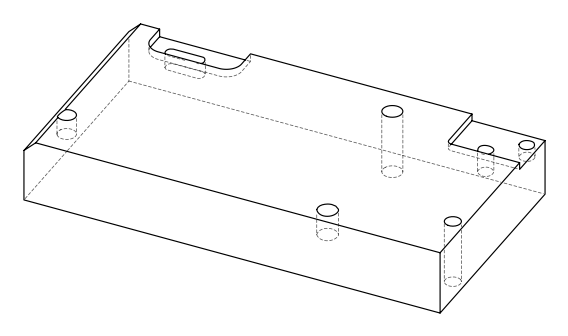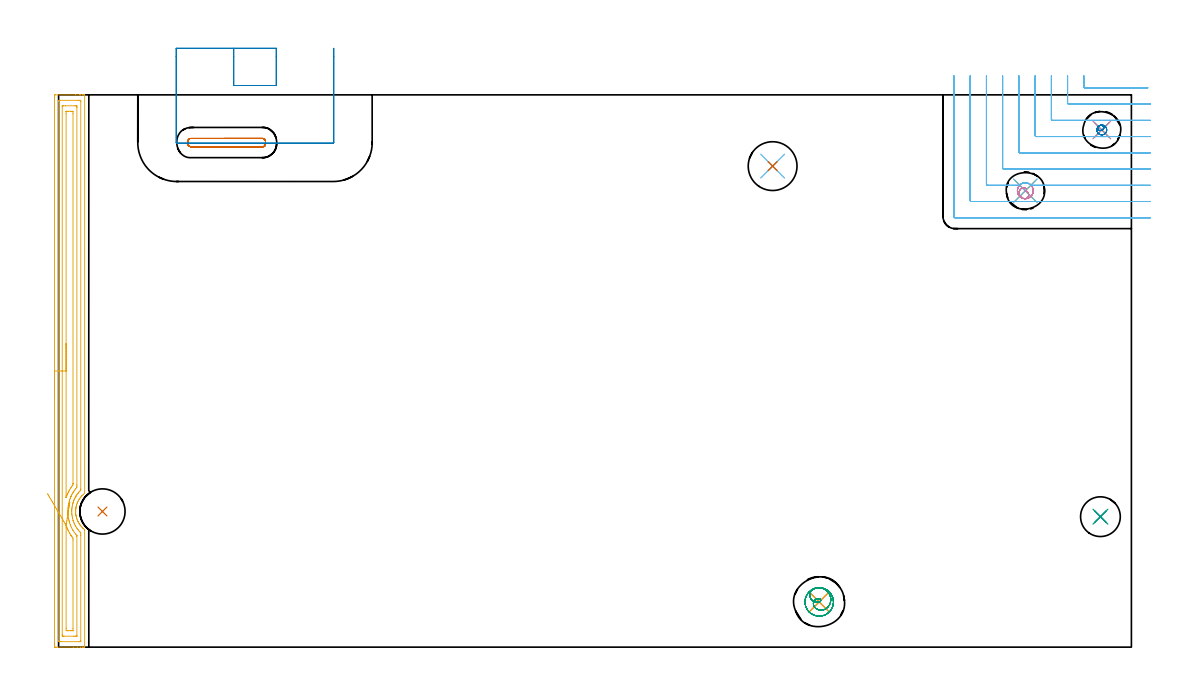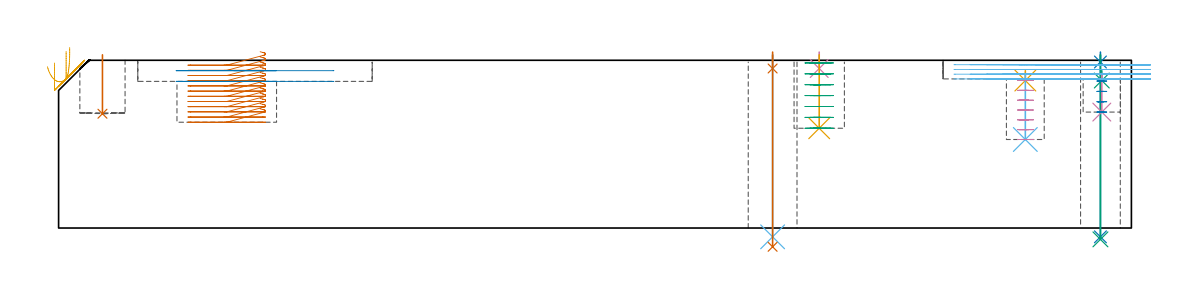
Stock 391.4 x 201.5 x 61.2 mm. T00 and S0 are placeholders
(PLAN: 20 operations, 12 tool changes, 21.1 min)
(1 SPOT_DRILL | STEP1HOLE | NXT0321_9005460120000 | 0.05 min | 183 mm3)
(2 SPOT_DRILL_1 | STEP1HOLE_1 | NXT0321_9005460120000 | 0.03 min | 2 mm3)
(3 SPOT_DRILL_2 | STEP1POCKET | NXT0321_9005460120000 | 0.03 min | 677 mm3)
(4 SPOT_DRILL_3 | STEP1POCKET_1 | NXT0321_9005460120000 | 0.05 min | 183 mm3)
(5 SPOT_DRILL_4 | STEP1POCKET_2 | NXT0321_9005460120000 | 0.03 min | 679 mm3)
(6 DRILL_THROUGH_HOLE_INTO_CENTER | STEP1HOLE | NXT0301_065 | 0.27 min | 4093 mm3)
(7 DRILL_TO_ENLARGE_THROUGH_HOLE | STEP1HOLE | UGT0301_248 | 0.28 min | 10929 mm3)
(8 DRILL_THROUGH_HOLE_INTO_CENTER_1 | STEP1HOLE_1 | NXT0301_065 | 0.27 min | 4222 mm3)
(9 DRILL_TO_ENLARGE_THROUGH_HOLE_1 | STEP1HOLE_1 | NXT0301_106 | 0.27 min | 5858 mm3)
(10 DRILL_BLIND_HOLE_INTO_CENTER | STEP1POCKET | NXT0301_128 | 0.06 min | 1332 mm3)
(11 DRILL_BLIND_HOLE_INTO_CENTER_1 | STEP1POCKET_1 | NXT0301_128 | 0.11 min | 2493 mm3)
(12 DRILL_BLIND_HOLE_INTO_CENTER_2 | STEP1POCKET_2 | NXT0301_128 | 0.1 min | 2458 mm3)
(13 INDEXABLE_INSERT_DRILL_BLIND_HOLE_FROM_SOLID | STEP1POCKET_3 | NXT0302_004 | 0.09 min | 4121 mm3)
(14 MILL_ROUGH_BLIND_HOLE_CONTOUR | STEP1POCKET | NXT0201_013 | Spiral | 0.29 min | 734 mm3)
(15 MILL_ROUGH_BLIND_HOLE_CONTOUR_1 | STEP1POCKET_1 | NXT0201_009 | Spiral | 1.8 min | 3909 mm3)
(16 MILL_ROUGH_BLIND_HOLE_CONTOUR_2 | STEP1POCKET_2 | NXT0201_009 | Spiral | 0.87 min | 1181 mm3)
(17 AREA_MILL | FG_CHAMFER_SURFACE | UGT0205_001 | 6.81 min | 12148 mm3)
(18 MILL_CORNER_NOTCH_RECTANGULAR | CORNER_NOTCH_RECTANGULAR | UGT0201_125 | Follow Part, ap 1.975, ae 75% | 6.26 min | 20772 mm3)
(19 MILL_RECTANGULAR_POCKET | POCKET_RECTANGULAR_STRAIGHT | NXT0201_009 | Follow Part, ap 2, ae 75% | 2.41 min | 8544 mm3)
(20 MILL_SLOT | SLOT_PARTIAL_RECTANGULAR | UGT0201_006 | Follow Part, ap 7, ae 75% | 1.02 min | 17231 mm3)
(TOOL NXT0321_9005460120000 | NC Spot Drill, 142deg, 12mm, Carbide, Uncoated | D12 PA142 FL30 Z2)
(TOOL NXT0301_065 | Carbide Drill 9.4mm [860.1-0940-075A1-MM 2214] | D9.4 PA140 FL98 Z2)
(TOOL UGT0301_248 | Twist Drill 17.8 mm | D17.8 PA118 FL130 Z2)
(TOOL NXT0301_106 | Carbide Drill 14.5mm [860.1-1450-073A1-MM 2214] | D14.5 PA140 FL83 Z2)
(TOOL NXT0301_128 | Carbide Drill 12mm [861.1-1200-036A1-GP GC34] | D12 PA150 FL37.4 Z2)
(TOOL NXT0302_004 | Index. Insert Drill 16.5mm [880-D1650L20-05] | D16.5 PA176 FL83 Z2)
(TOOL NXT0201_013 | ENDMILL 10mm | D10 FL30 Z4)
(TOOL NXT0201_009 | ENDMILL 8mm [2P460-0800-NA 1630] | D8 FL26 Z6)
(TOOL UGT0205_001 | Chamfer Mill 20 x 3 x 45 deg. | D20 FL50 Z2)
(TOOL UGT0201_125 | Carbide End Mill 7.9 | D7.9 FL15 Z4)
(TOOL UGT0201_006 | End Mill 28 mm | D28 FL25 Z2)
(OP 1 SPOT_DRILL)
G17 G21 G94 G90
T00 M6
G54
G17 G0 G90 X260.5 Y175.5 S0 M3
G43 Z71.2 H0
G94 G81 G98 Z58.2 F250. R64.2
G80
M5
M2
(OP 2 SPOT_DRILL_1)
G17 G21 G94 G90
T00 M6
G54
G17 G0 G90 X380.1 Y47.6 S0 M3
G43 Z71.2 H0
G94 G81 G98 Z60.572 F250. R64.2
G80
M5
M2
(OP 3 SPOT_DRILL_2)
G17 G21 G94 G90
T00 M6
G54
G17 G0 G90 X380.6 Y188.7 S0 M3
G43 Z71.2 H0
G94 G81 G98 Z53.815 F250. R57.4
G80
M5
M2
(OP 4 SPOT_DRILL_3)
G17 G21 G94 G90
T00 M6
G54
G17 G0 G90 X277.5 Y16.5 S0 M3
G43 Z71.2 H0
G94 G81 G98 Z58.2 F250. R64.2
G80
M5
M2
(OP 5 SPOT_DRILL_4)
G17 G21 G94 G90
T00 M6
G54
G17 G0 G90 X352.7 Y166.5 S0 M3
G43 Z71.2 H0
G94 G81 G98 Z53.806 F250. R57.4
G80
M5
M2
(OP 6 DRILL_THROUGH_HOLE_INTO_CENTER)
G17 G21 G94 G90
T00 M6
G54
G17 G0 G90 X260.5 Y175.5 S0 M3
G43 Z71.2 H1
G94 G73 G98 Z-3.211 F250. Q9.202 R63.2
G80
M5
M2
(OP 7 DRILL_TO_ENLARGE_THROUGH_HOLE)
G17 G21 G94 G90
T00 M6
G54
G17 G0 G90 X260.5 Y175.5 S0 M3
G43 Z71.2 H0
G94 G73 G98 Z-6.848 F250. Q17.012 R63.2
G80
M5
M2
(OP 8 DRILL_THROUGH_HOLE_INTO_CENTER_1)
G17 G21 G94 G90
T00 M6
G54
G17 G0 G90 X380.1 Y47.6 S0 M3
G43 Z71.2 H1
G94 G73 G98 Z-3.211 F250. Q9.202 R63.2
G80
M5
M2
(OP 9 DRILL_TO_ENLARGE_THROUGH_HOLE_1)
G17 G21 G94 G90
T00 M6
G54
G17 G0 G90 X380.1 Y47.6 S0 M3
G43 Z71.2 H1
G94 G73 G98 Z-4.139 F250. Q13.068 R63.2
G80
M5
M2
(OP 10 DRILL_BLIND_HOLE_INTO_CENTER)
G17 G21 G94 G90
T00 M6
G54
G17 G0 G90 X380.6 Y188.7 S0 M3
G43 Z71.2 H1
G94 G81 G98 Z42.3 F250. R56.4
G80
M5
M2
(OP 11 DRILL_BLIND_HOLE_INTO_CENTER_1)
G17 G21 G94 G90
T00 M6
G54
G17 G0 G90 X277.5 Y16.5 S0 M3
G43 Z71.2 H1
G94 G81 G98 Z36.4 F250. R63.2
G80
M5
M2
(OP 12 DRILL_BLIND_HOLE_INTO_CENTER_2)
G17 G21 G94 G90
T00 M6
G54
G17 G0 G90 X352.7 Y166.5 S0 M3
G43 Z71.2 H1
G94 G81 G98 Z32.3 F250. R56.4
G80
M5
M2
(OP 13 INDEXABLE_INSERT_DRILL_BLIND_HOLE_FROM_SOLID)
G17 G21 G94 G90
T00 M6
G54
G17 G0 G90 X16. Y49.5 S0 M3
G43 Z71.2 H1
G94 G81 G98 Z41.7 F250. R63.2
G80
M5
M2
(OP 14 MILL_ROUGH_BLIND_HOLE_CONTOUR)
G17 G21 G94 G90
T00 M6
G54
G17 G0 G90 X380.6 Y188.7 S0 M3
G43 Z71.2 H0
Z53.625
G94 G3 X381.176 Y189.924 R0.748 F250.
X379.453 Y190.087 R1.224
X379.213 Y187.553 R1.8
X379.453 Y190.087 R-1.8
X379.333 Y188.82 R0.9
X380.6 Y188.7 R0.9
G0 Z49.85
G3 X381.176 Y189.924 R0.748
X379.453 Y190.087 R1.224
X379.213 Y187.553 R1.8
X379.453 Y190.087 R-1.8
X379.333 Y188.82 R0.9
X380.6 Y188.7 R0.9
G0 Z46.075
G3 X381.176 Y189.924 R0.748
X379.453 Y190.087 R1.224
X379.213 Y187.553 R1.8
X379.453 Y190.087 R-1.8
X379.333 Y188.82 R0.9
X380.6 Y188.7 R0.9
G0 Z42.3
G3 X381.176 Y189.924 R0.748
X379.453 Y190.087 R1.224
X379.213 Y187.553 R1.8
X379.453 Y190.087 R-1.8
X379.333 Y188.82 R0.9
X380.6 Y188.7 R0.9
G0 Z71.2
M5
M2
(OP 15 MILL_ROUGH_BLIND_HOLE_CONTOUR_1)
G17 G21 G94 G90
T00 M6
G54
G17 G0 G90 X277.5 Y16.5 S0 M3
G43 Z71.2 H1
Z60.229
G94 G3 X277.724 Y17.554 R0.551 F250.
X275.917 Y17.205 R1.608
X275.794 Y14.623 R1.953
X279.82 Y13.924 R3.087
X281.287 Y19.243 R4.046
X275.893 Y21.445 R4.512
X272.555 Y14.893 R5.2
X275.893 Y21.445 R-5.2
X274.224 Y18.169 R2.6
X277.5 Y16.5 R2.6
G0 Z56.257
G3 X277.724 Y17.554 R0.551
X275.917 Y17.205 R1.608
X275.794 Y14.623 R1.953
X279.82 Y13.924 R3.087
X281.287 Y19.243 R4.046
X275.893 Y21.445 R4.512
X272.555 Y14.893 R5.2
X275.893 Y21.445 R-5.2
X274.224 Y18.169 R2.6
X277.5 Y16.5 R2.6
G0 Z52.286
G3 X277.724 Y17.554 R0.551
X275.917 Y17.205 R1.608
X275.794 Y14.623 R1.953
X279.82 Y13.924 R3.087
X281.287 Y19.243 R4.046
X275.893 Y21.445 R4.512
X272.555 Y14.893 R5.2
X275.893 Y21.445 R-5.2
X274.224 Y18.169 R2.6
X277.5 Y16.5 R2.6
G0 Z48.314
G3 X277.724 Y17.554 R0.551
X275.917 Y17.205 R1.608
X275.794 Y14.623 R1.953
X279.82 Y13.924 R3.087
X281.287 Y19.243 R4.046
X275.893 Y21.445 R4.512
X272.555 Y14.893 R5.2
X275.893 Y21.445 R-5.2
X274.224 Y18.169 R2.6
X277.5 Y16.5 R2.6
G0 Z44.343
G3 X277.724 Y17.554 R0.551
X275.917 Y17.205 R1.608
X275.794 Y14.623 R1.953
X279.82 Y13.924 R3.087
X281.287 Y19.243 R4.046
X275.893 Y21.445 R4.512
X272.555 Y14.893 R5.2
X275.893 Y21.445 R-5.2
X274.224 Y18.169 R2.6
X277.5 Y16.5 R2.6
G0 Z40.371
G3 X277.724 Y17.554 R0.551
X275.917 Y17.205 R1.608
X275.794 Y14.623 R1.953
X279.82 Y13.924 R3.087
X281.287 Y19.243 R4.046
X275.893 Y21.445 R4.512
X272.555 Y14.893 R5.2
X275.893 Y21.445 R-5.2
X274.224 Y18.169 R2.6
X277.5 Y16.5 R2.6
G0 Z36.4
G3 X277.724 Y17.554 R0.551
X275.917 Y17.205 R1.608
X275.794 Y14.623 R1.953
X279.82 Y13.924 R3.087
X281.287 Y19.243 R4.046
X275.893 Y21.445 R4.512
X272.555 Y14.893 R5.2
X275.893 Y21.445 R-5.2
X274.224 Y18.169 R2.6
X277.5 Y16.5 R2.6
G0 Z71.2
M5
M2
(OP 16 MILL_ROUGH_BLIND_HOLE_CONTOUR_2)
G17 G21 G94 G90
T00 M6
G54
G17 G0 G90 X352.7 Y166.5 S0 M3
G43 Z71.2 H1
Z53.814
G94 G3 X353.036 Y167.228 R0.441 F250.
X351.758 Y167.603 R1.217
X350.411 Y165.536 R1.915
X352.246 Y163.636 R2.195
X355.564 Y166.046 R2.9
X352.246 Y163.636 R-2.9
X353.905 Y164.841 R1.45
X352.7 Y166.5 R1.45
G0 Z50.229
G3 X353.036 Y167.228 R0.441
X351.758 Y167.603 R1.217
X350.411 Y165.536 R1.915
X352.246 Y163.636 R2.195
X355.564 Y166.046 R2.9
X352.246 Y163.636 R-2.9
X353.905 Y164.841 R1.45
X352.7 Y166.5 R1.45
G0 Z46.643
G3 X353.036 Y167.228 R0.441
X351.758 Y167.603 R1.217
X350.411 Y165.536 R1.915
X352.246 Y163.636 R2.195
X355.564 Y166.046 R2.9
X352.246 Y163.636 R-2.9
X353.905 Y164.841 R1.45
X352.7 Y166.5 R1.45
G0 Z43.057
G3 X353.036 Y167.228 R0.441
X351.758 Y167.603 R1.217
X350.411 Y165.536 R1.915
X352.246 Y163.636 R2.195
X355.564 Y166.046 R2.9
X352.246 Y163.636 R-2.9
X353.905 Y164.841 R1.45
X352.7 Y166.5 R1.45
G0 Z39.471
G3 X353.036 Y167.228 R0.441
X351.758 Y167.603 R1.217
X350.411 Y165.536 R1.915
X352.246 Y163.636 R2.195
X355.564 Y166.046 R2.9
X352.246 Y163.636 R-2.9
X353.905 Y164.841 R1.45
X352.7 Y166.5 R1.45
G0 Z35.886
G3 X353.036 Y167.228 R0.441
X351.758 Y167.603 R1.217
X350.411 Y165.536 R1.915
X352.246 Y163.636 R2.195
X355.564 Y166.046 R2.9
X352.246 Y163.636 R-2.9
X353.905 Y164.841 R1.45
X352.7 Y166.5 R1.45
G0 Z32.3
G3 X353.036 Y167.228 R0.441
X351.758 Y167.603 R1.217
X350.411 Y165.536 R1.915
X352.246 Y163.636 R2.195
X355.564 Y166.046 R2.9
X352.246 Y163.636 R-2.9
X353.905 Y164.841 R1.45
X352.7 Y166.5 R1.45
G0 Z71.2
M5
M2
(OP 17 AREA_MILL)
G17 G21 G94 G90
T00 M6
G54
G17 G0 G90 X-1.5 Y90.75 S1061 M3
G43 Z71.2 H0
Z60.2
G94 G1 Y90.788 Z59.328 F250.
Y90.902 Z58.464
Y91.091 Z57.612
Y91.353 Z56.78
Y91.687 Z55.974
Y92.09 Z55.2
Y92.558 Z54.464
Y93.09 Z53.772
Y93.679 Z53.129
Y94.322 Z52.54
Y95.014 Z52.009
Y95.75 Z51.54
Y96.524 Z51.137
Y97.33 Z50.803
Y98.162 Z50.541
Y99.014 Z50.352
Y99.878 Z50.238
Y100.75 Z50.2
Y200.873
X-1.497 Y201.174 Z50.202
X-1.492 Y201.49 Z50.206
X-1.171 Y201.5 Z50.526
X6.229 Z57.924
X7.655 Z59.351
X8.013 Z59.708
X8.729 Z60.429
X9.022 Z60.721
X9.442 Y201.493 Z61.134
X9.497 Y201.49 Z61.188
X9.5 Y201.32 Z61.2
X9.501 Y56.125 Z61.199
X9.024 Y55.723 Z60.724
X8.603 Y55.336 Z60.303
X8.47 Y55.199 Z60.17
X8.093 Y54.76 Z59.791
X7.736 Y54.305 Z59.436
X7.717 Y54.278 Z59.416
X7.441 Y53.849 Z59.141
X7.186 Y53.412 Z58.883
X7. Y53.044 Z58.699
X6.831 Y52.67 Z58.529
X6.774 Y52.519 Z58.47
X6.622 Y52.074 Z58.315
X6.527 Y51.765 Z58.226
X6.5 Y51.674 Z58.198
X6.487 Y51.626 Z58.182
X6.478 Y51.582 Z58.171
X6.381 Y51.18 Z58.077
X6.314 Y50.814 Z58.012
X6.299 Y50.733 Z57.997
X6.294 Y50.688 Z57.991
X6.277 Y50.552 Z57.975
X6.25 Y50.312 Z57.942
X6.246 Y50.287 Z57.94
X6.235 Y50.145 Z57.933
X6.229 Y50.06 Z57.927
X6.226 Y50.004 Z57.923
X6.217 Y49.84 Z57.909
Y49.62 Z57.9
X6.215 Y49.526 Z57.899
X6.213 Y49.478
X6.211 Y49.421 Z57.901
X6.21 Y49.393 Z57.902
X6.227 Y48.946 Z57.926
X6.268 Y48.499 Z57.968
X6.333 Y48.066 Z58.033
X6.335 Y48.053 Z58.035
X6.428 Y47.605 Z58.127
X6.545 Y47.16 Z58.242
X6.621 Y46.924 Z58.319
X6.679 Y46.743 Z58.377
X6.831 Y46.33 Z58.529
X6.859 Y46.267 Z58.556
X6.883 Y46.219 Z58.578
X7.026 Y45.914 Z58.725
X7.073 Y45.817 Z58.771
X7.121 Y45.725 Z58.82
X7.307 Y45.374 Z59.003
X7.519 Y45.026 Z59.216
X7.618 Y44.878 Z59.313
X7.718 Y44.724 Z59.415
X7.833 Y44.566 Z59.532
X7.896 Y44.481 Z59.594
X8.243 Y44.065 Z59.938
X8.605 Y43.662 Z60.301
X8.679 Y43.587 Z60.376
X8.736 Y43.537 Z60.432
X8.905 Y43.386 Z60.599
X9.079 Y43.229 Z60.776
X9.392 Y42.965 Z61.09
X9.496 Y42.869 Z61.189
X9.5 Y42.643 Z61.2
Y0.175
X9.505 Y0.01 Z61.195
X9.442 Y0.007 Z61.134
X9.021 Y0. Z60.721
X8.729 Z60.429
X8.013 Z59.708
X6.763 Z58.46
X5.338 Z57.033
X-0.905 Y0.001 Z50.793
X-1.147 Y0.003 Z50.55
X-1.492 Y0.007 Z50.206
X-1.494 Y0.036 Z50.204
X-1.499 Y0.627 Z50.201
X-1.5 Y1.224 Z50.2
Y100.75
X-0.086 Z51.614
X-0.085 Y199.232 Z51.615
X-0.082 Y199.378 Z51.618
X-0.079 Y199.473 Z51.621
X-0.072 Y199.491 Z51.628
X-0.064 Y199.493 Z51.636
X-0.013 Y199.496 Z51.687
X0.466 Y199.5 Z52.166
X7.121 Z58.821
X7.601 Y199.499 Z59.301
X8.013 Y199.492 Z59.713
X8.065 Y199.49 Z59.765
X8.079 Y199.304 Z59.779
X8.084 Y199.158 Z59.784
X8.085 Y199.086 Z59.785
Y57.694
X8.083 Y57.548 Z59.783
X8.079 Y57.261 Z59.779
X8.013 Y57.19 Z59.713
X7.773 Y56.946 Z59.473
X7.463 Y56.604 Z59.163
X7.121 Y56.208 Z58.821
X7.051 Y56.122 Z58.751
X6.996 Y56.052 Z58.696
X6.671 Y55.61 Z58.371
X6.375 Y55.158 Z58.075
X6.34 Y55.103 Z58.04
X6.319 Y55.068 Z58.019
X6.229 Y54.91 Z57.929
X6.001 Y54.493 Z57.701
X5.887 Y54.264 Z57.587
X5.711 Y53.889 Z57.411
X5.616 Y53.676 Z57.316
X5.495 Y53.37 Z57.195
X5.47 Y53.304 Z57.17
X5.453 Y53.255 Z57.153
X5.338 Y52.914 Z57.038
X5.237 Y52.577 Z56.937
X5.21 Y52.476 Z56.91
X5.057 Y51.864 Z56.757
X4.999 Y51.582 Z56.699
X4.917 Y51.11 Z56.617
X4.864 Y50.688 Z56.564
X4.831 Y50.302 Z56.531
X4.805 Y49.794 Z56.505
X4.799 Y49.441 Z56.499
X4.819 Y48.9 Z56.519
X4.849 Y48.496 Z56.549
X4.904 Y48.006 Z56.604
X4.991 Y47.46 Z56.691
X5.063 Y47.112 Z56.763
X5.275 Y46.281 Z56.975
X5.294 Y46.219 Z56.994
X5.338 Y46.085 Z57.038
X5.615 Y45.325 Z57.315
X5.85 Y44.811 Z57.55
X6.047 Y44.431 Z57.747
X6.229 Y44.091 Z57.929
X6.575 Y43.537 Z58.275
X6.797 Y43.214 Z58.497
X7.121 Y42.796 Z58.821
X7.247 Y42.643 Z58.947
X7.606 Y42.239 Z59.306
X7.807 Y42.02 Z59.507
X8.079 Y41.749 Z59.779
X8.081 Y41.681 Z59.781
X8.085 Y40.855 Z59.785
X8.086 Y40.782 Z59.786
X8.085 Y2.268 Z59.785
X8.082 Y2.122 Z59.782
X8.079 Y2.027 Z59.779
X8.073 Y2.009 Z59.773
X8.064 Y2.007 Z59.764
X8.013 Y2.004 Z59.713
X7.534 Y2. Z59.234
X0.879 Z52.579
X0.399 Y2.001 Z52.099
X-0.013 Y2.008 Z51.687
X-0.065 Y2.01 Z51.635
X-0.079 Y2.196 Z51.621
X-0.084 Y2.341 Z51.616
X-0.085 Y2.414 Z51.615
X-0.086 Y100.75 Z51.614
X1.329 Z53.029
Y197.298
X1.331 Y197.408 Z53.031
X1.333 Y197.463 Z53.033
X1.335 Y197.483 Z53.035
X1.368 Y197.49 Z53.068
X1.571 Y197.498 Z53.271
X1.771 Y197.499 Z53.471
X2.461 Y197.5 Z54.161
X6.028 Z57.728
X6.229 Y197.499 Z57.929
X6.431 Y197.497 Z58.131
X6.566 Y197.494 Z58.266
X6.665 Y197.489 Z58.365
X6.666 Y197.445 Z58.366
X6.669 Y197.298 Z58.369
X6.671 Y196.855 Z58.371
Y59.185
X6.669 Y58.734 Z58.369
X6.666 Y58.297 Z58.366
X6.229 Y57.764 Z57.929
X5.877 Y57.299 Z57.577
X5.619 Y56.946 Z57.319
X5.506 Y56.777 Z57.206
X5.338 Y56.513 Z57.038
X5.166 Y56.224 Z56.866
X5.067 Y56.052 Z56.767
X4.848 Y55.649 Z56.548
X4.604 Y55.158 Z56.304
X4.554 Y55.05 Z56.254
X4.446 Y54.809 Z56.146
X4.292 Y54.419 Z55.992
X4.235 Y54.264 Z55.935
X4.06 Y53.757 Z55.76
X3.943 Y53.37 Z55.643
X3.858 Y53.066 Z55.558
X3.711 Y52.476 Z55.411
X3.683 Y52.348 Z55.383
X3.554 Y51.691 Z55.254
X3.538 Y51.598 Z55.238
X3.536 Y51.582 Z55.236
X3.447 Y50.796 Z55.147
X3.438 Y50.688 Z55.138
X3.394 Y49.954 Z55.094
X3.389 Y49.794 Z55.089
X3.385 Y49.436 Z55.085
X3.394 Y49.061 Z55.094
X3.403 Y48.9 Z55.103
X3.459 Y48.102 Z55.159
X3.469 Y48.006 Z55.169
X3.554 Y47.338 Z55.254
X3.59 Y47.112 Z55.29
X3.598 Y47.068 Z55.298
X3.696 Y46.601 Z55.396
X3.789 Y46.219 Z55.489
X3.869 Y45.903 Z55.569
X4.034 Y45.325 Z55.734
X4.287 Y44.589 Z55.987
X4.349 Y44.431 Z56.049
X4.446 Y44.199 Z56.146
X4.761 Y43.537 Z56.461
X5.096 Y42.885 Z56.796
X5.241 Y42.643 Z56.941
X5.338 Y42.491 Z57.038
X5.833 Y41.749 Z57.533
X6.229 Y41.246 Z57.929
X6.554 Y40.855 Z58.254
X6.643 Y40.743 Z58.343
X6.665 Y40.712 Z58.365
X6.667 Y40.688 Z58.367
X6.669 Y40.633 Z58.369
X6.671 Y40.412 Z58.371
Y4.202
X6.669 Y4.092 Z58.369
X6.667 Y4.037 Z58.367
X6.665 Y4.017 Z58.365
X6.632 Y4.01 Z58.332
X6.429 Y4.002 Z58.129
X6.229 Y4.001 Z57.929
X5.539 Y4. Z57.239
X1.973 Z53.673
X1.771 Y4.001 Z53.471
X1.569 Y4.003 Z53.269
X1.434 Y4.006 Z53.134
X1.335 Y4.011 Z53.035
X1.333 Y4.055 Z53.033
X1.331 Y4.202 Z53.031
X1.329 Y4.645 Z53.029
Y100.75
X2.743 Z54.443
Y194.616
X2.744 Y195.428 Z54.444
X2.747 Y195.482 Z54.447
X2.749 Y195.489 Z54.449
X2.756 Y195.493 Z54.456
X2.782 Y195.497 Z54.482
X2.893 Y195.499 Z54.593
X3.113 Y195.5 Z54.813
X3.554 Z55.254
X4.446 Z56.146
X4.891 Y195.497 Z56.591
X5.108 Y195.494 Z56.808
X5.216 Y195.49 Z56.916
X5.251 Y195.478 Z56.951
X5.257 Y194.616 Z56.957
Y59.709
X5.256 Y59.628 Z56.956
X5.25 Y59.226 Z56.95
X5.078 Y58.994 Z56.778
X4.887 Y58.734 Z56.587
X4.703 Y58.476 Z56.403
X4.446 Y58.102 Z56.146
X4.343 Y57.943 Z56.043
X4.279 Y57.84 Z55.979
X4.012 Y57.381 Z55.712
X3.766 Y56.946 Z55.466
X3.693 Y56.807 Z55.393
X3.554 Y56.532 Z55.254
X3.4 Y56.207 Z55.1
X3.329 Y56.052 Z55.029
X3.205 Y55.762 Z54.905
X3.131 Y55.582 Z54.831
X2.966 Y55.158 Z54.666
X2.93 Y55.06 Z54.63
X2.885 Y54.935 Z54.585
X2.835 Y54.789 Z54.535
X2.795 Y54.678 Z54.495
X2.752 Y54.559 Z54.452
X2.75 Y54.556 Z54.45
X2.747 Y54.579 Z54.447
X2.745 Y54.657 Z54.445
X2.743 Y55.078 Z54.443
Y55.158
Y100.75
Y101.622 Z54.481
Y102.487 Z54.595
Y103.338 Z54.783
Y104.17 Z55.046
Y104.976 Z55.38
Y105.75 Z55.782
Y106.486 Z56.251
Y107.178 Z56.782
Y107.821 Z57.372
Y108.41 Z58.015
Y108.942 Z58.707
Y109.41 Z59.443
Y109.813 Z60.217
Y110.147 Z61.022
Y110.409 Z61.855
Y110.598 Z62.706
Y110.712 Z63.571
Y110.75 Z64.443
G0 Z71.2
X-4.072 Y56.025
Z58.842
G1 X-3.855 Y55.656 Z58.082
X-3.604 Y55.231 Z57.363
X-3.323 Y54.754 Z56.689
X-3.013 Y54.228 Z56.065
X-2.677 Y53.657 Z55.498
X-2.317 Y53.046 Z54.99
X-1.936 Y52.399 Z54.546
X-1.536 Y51.721 Z54.17
X-1.122 Y51.017 Z53.863
X-0.695 Y50.293 Z53.628
X-0.26 Y49.555 Z53.468
X0.181 Y48.807 Z53.383
X0.623 Y48.055 Z53.374
X1.065 Y47.306 Z53.441
X1.502 Y46.564 Z53.584
X1.931 Y45.836 Z53.801
X2.348 Y45.127 Z54.091
X2.752 Y44.443 Z54.452
X2.759 Y44.431 Z54.459
X2.767 Y44.412 Z54.467
X2.816 Y44.276 Z54.516
X3.085 Y43.537 Z54.785
X3.205 Y43.24 Z54.905
X3.402 Y42.796 Z55.102
X3.474 Y42.643 Z55.174
X3.554 Y42.48 Z55.254
X3.937 Y41.749 Z55.637
X4.123 Y41.426 Z55.823
X4.446 Y40.905 Z56.146
X4.478 Y40.855 Z56.178
X4.541 Y40.759 Z56.241
X4.81 Y40.368 Z56.51
X4.971 Y40.148 Z56.671
X5.106 Y39.961 Z56.806
X5.25 Y39.753 Z56.95
X5.257 Y39.067 Z56.957
Y6.884
X5.256 Y6.072 Z56.956
X5.253 Y6.018 Z56.953
X5.251 Y6.011 Z56.951
X5.244 Y6.007 Z56.944
X5.218 Y6.003 Z56.918
X5.107 Y6.001 Z56.807
X4.887 Y6. Z56.587
X4.446 Z56.146
X3.554 Z55.254
X3.109 Y6.003 Z54.809
X2.892 Y6.006 Z54.592
X2.784 Y6.01 Z54.484
X2.749 Y6.022 Z54.449
X2.743 Y6.884 Z54.443
Y43.537
X2.744 Y44.141 Z54.444
X2.746 Y44.347 Z54.446
X2.75 Y44.431 Z54.45
X2.752 Y44.443 Z54.452
X2.883 Y45.288 Z54.621
X3.011 Y46.116 Z54.864
X3.135 Y46.92 Z55.18
X3.255 Y47.694 Z55.565
X3.369 Y48.431 Z56.017
X3.477 Y49.127 Z56.532
X3.577 Y49.775 Z57.107
X3.669 Y50.372 Z57.736
X3.753 Y50.912 Z58.416
X3.827 Y51.392 Z59.141
X3.892 Y51.807 Z59.905
X3.946 Y52.155 Z60.704
X3.989 Y52.433 Z61.53
X4.02 Y52.639 Z62.377
X4.041 Y52.771 Z63.239
X4.05 Y52.828 Z64.109
X4.047 Y52.81 Z64.981
X4.032 Y52.717 Z65.849
G0 Z71.2
M5
M2
(OP 18 MILL_CORNER_NOTCH_RECTANGULAR)
G17 G21 G94 G90
T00 M6
G54
G17 G0 G90 X374.05 Y208.45 S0 M3
G43 Z71.312 H0
Z59.584
G94 G1 Y205.45 F250.
Y204.441 F500.
G3 X374.441 Y204.05 R0.395
G1 X394.417
X397.417 F250.
G0 Z71.312
X368.125 Y208.45
Z59.584
G1 Y205.45
Y198.516 F500.
G3 X368.516 Y198.125 R0.395
G1 X395.35
X398.35 F250.
G0 Z71.312
X362.2 Y208.45
Z59.584
G1 Y205.45
Y192.591 F500.
G3 X362.591 Y192.2 R0.395
G1 X395.35
X398.35 F250.
G0 Z71.312
X356.275 Y208.45
Z59.584
G1 Y205.45
Y186.667 F500.
G3 X356.667 Y186.275 R0.395
G1 X379.096
X382.096 F250.
G0 Z71.312
X380.596
Z59.584
G1 X382.096
X395.35 F500.
X398.35 F250.
G0 Z71.312
X350.35 Y208.45
Z59.584
G1 Y205.45
Y180.742 F500.
G3 X350.742 Y180.35 R0.395
G1 X395.35
X398.35 F250.
G0 Z71.312
X344.425 Y208.45
Z59.584
G1 Y205.45
Y174.817 F500.
G3 X344.817 Y174.425 R0.395
G1 X395.35
X398.35 F250.
G0 Z71.312
X338.5 Y208.45
Z59.584
G1 Y205.45
Y168.892 F500.
G3 X338.892 Y168.5 R0.395
G1 X350.534
X350.851 Y168.801
X351.242 Y169.056
X351.293 Y169.084
X351.553 Y169.219
X351.871 Y169.326
X352.332 Y169.436
X352.466 Y169.447
X352.973 Y169.436
X353.14 Y169.426
X353.552 Y169.314
G2 X354.852 Y168.5 R2.612
G1 X395.35
X398.35 F250.
G0 Z71.312
X332.575 Y208.45
Z59.584
G1 Y205.45
Y162.967 F500.
G3 X332.967 Y162.575 R0.395
G1 X395.35
X398.35 F250.
G0 Z71.312
X326.65 Y208.45
Z59.584
G1 Y205.45
Y157.042 F500.
G3 X327.042 Y156.65 R0.395
G1 X395.35
X398.35 F250.
G0 Z71.312
X374.05 Y208.45
Z57.856
G1 Y205.45
Y204.441 F500.
G3 X374.441 Y204.05 R0.395
G1 X394.417
X397.417 F250.
G0 Z71.312
X368.125 Y208.45
Z57.856
G1 Y205.45
Y198.516 F500.
G3 X368.516 Y198.125 R0.395
G1 X395.35
X398.35 F250.
G0 Z71.312
X362.2 Y208.45
Z57.856
G1 Y205.45
Y192.591 F500.
G3 X362.591 Y192.2 R0.395
G1 X395.35
X398.35 F250.
G0 Z71.312
X356.275 Y208.45
Z57.856
G1 Y205.45
Y186.667 F500.
G3 X356.667 Y186.275 R0.395
G1 X379.096
X382.096 F250.
G0 Z71.312
X380.596
Z57.856
G1 X382.096
X395.35 F500.
X398.35 F250.
G0 Z71.312
X350.35 Y208.45
Z57.856
G1 Y205.45
Y180.742 F500.
G3 X350.742 Y180.35 R0.395
G1 X395.35
X398.35 F250.
G0 Z71.312
X344.425 Y208.45
Z57.856
G1 Y205.45
Y174.817 F500.
G3 X344.817 Y174.425 R0.395
G1 X395.35
X398.35 F250.
G0 Z71.312
X338.5 Y208.45
Z57.856
G1 Y205.45
Y168.892 F500.
G3 X338.892 Y168.5 R0.395
G1 X350.534
X350.851 Y168.801
X351.242 Y169.056
X351.293 Y169.084
X351.553 Y169.219
X351.871 Y169.326
X352.332 Y169.436
X352.466 Y169.447
X352.973 Y169.436
X353.14 Y169.426
X353.552 Y169.314
G2 X354.852 Y168.5 R2.612
G1 X395.35
X398.35 F250.
G0 Z71.312
X332.575 Y208.45
Z57.856
G1 Y205.45
Y162.967 F500.
G3 X332.967 Y162.575 R0.395
G1 X395.35
X398.35 F250.
G0 Z71.312
X326.65 Y208.45
Z57.856
G1 Y205.45
Y157.042 F500.
G3 X327.042 Y156.65 R0.395
G1 X395.35
X398.35 F250.
G0 Z71.312
X374.05 Y208.45
Z56.128
G1 Y205.45
Y204.441 F500.
G3 X374.441 Y204.05 R0.395
G1 X394.417
X397.417 F250.
G0 Z71.312
X368.125 Y208.45
Z56.128
G1 Y205.45
Y198.516 F500.
G3 X368.516 Y198.125 R0.395
G1 X395.35
X398.35 F250.
G0 Z71.312
X362.2 Y208.45
Z56.128
G1 Y205.45
Y192.591 F500.
G3 X362.591 Y192.2 R0.395
G1 X395.35
X398.35 F250.
G0 Z71.312
X356.275 Y208.45
Z56.128
G1 Y205.45
Y186.667 F500.
G3 X356.667 Y186.275 R0.395
G1 X379.096
X382.096 F250.
G0 Z71.312
X380.596
Z56.128
G1 X382.096
X395.35 F500.
X398.35 F250.
G0 Z71.312
X350.35 Y208.45
Z56.128
G1 Y205.45
Y180.742 F500.
G3 X350.742 Y180.35 R0.395
G1 X395.35
X398.35 F250.
G0 Z71.312
X344.425 Y208.45
Z56.128
G1 Y205.45
Y174.817 F500.
G3 X344.817 Y174.425 R0.395
G1 X395.35
X398.35 F250.
G0 Z71.312
X338.5 Y208.45
Z56.128
G1 Y205.45
Y168.892 F500.
G3 X338.892 Y168.5 R0.395
G1 X350.534
X350.851 Y168.801
X351.242 Y169.056
X351.293 Y169.084
X351.553 Y169.219
X351.871 Y169.326
X352.332 Y169.436
X352.466 Y169.447
X352.973 Y169.436
X353.14 Y169.426
X353.552 Y169.314
G2 X354.853 Y168.5 R2.615
G1 X395.35
X398.35 F250.
G0 Z71.312
X332.575 Y208.45
Z56.128
G1 Y205.45
Y162.967 F500.
G3 X332.967 Y162.575 R0.395
G1 X395.35
X398.35 F250.
G0 Z71.312
X326.65 Y208.45
Z56.128
G1 Y205.45
Y157.042 F500.
G3 X327.042 Y156.65 R0.395
G1 X395.35
X398.35 F250.
G0 Z71.312
X374.05 Y208.45
Z54.4
G1 Y205.45
Y204.441 F500.
G3 X374.441 Y204.05 R0.395
G1 X394.417
X397.417 F250.
G0 Z71.312
X368.125 Y208.45
Z54.4
G1 Y205.45
Y198.516 F500.
G3 X368.516 Y198.125 R0.395
G1 X395.35
X398.35 F250.
G0 Z71.312
X362.2 Y208.45
Z54.4
G1 Y205.45
Y192.591 F500.
G3 X362.591 Y192.2 R0.395
G1 X395.35
X398.35 F250.
G0 Z71.312
X356.275 Y208.45
Z54.4
G1 Y205.45
Y186.667 F500.
G3 X356.667 Y186.275 R0.395
G1 X379.096
X382.096 F250.
G0 Z71.312
X380.596
Z54.4
G1 X382.096
X395.35 F500.
X398.35 F250.
G0 Z71.312
X350.35 Y208.45
Z54.4
G1 Y205.45
Y180.742 F500.
G3 X350.742 Y180.35 R0.395
G1 X395.35
X398.35 F250.
G0 Z71.312
X344.425 Y208.45
Z54.4
G1 Y205.45
Y174.817 F500.
G3 X344.817 Y174.425 R0.395
G1 X395.35
X398.35 F250.
G0 Z71.312
X338.5 Y208.45
Z54.4
G1 Y205.45
Y168.892 F500.
G3 X338.892 Y168.5 R0.395
G1 X350.534
X350.851 Y168.801
X351.242 Y169.056
X351.293 Y169.084
X351.553 Y169.219
X351.871 Y169.326
X352.332 Y169.436
X352.466 Y169.447
X352.973 Y169.436
X353.14 Y169.426
X353.552 Y169.314
G2 X354.853 Y168.5 R2.615
G1 X395.35
X398.35 F250.
G0 Z71.312
X332.575 Y208.45
Z54.4
G1 Y205.45
Y162.967 F500.
G3 X332.967 Y162.575 R0.395
G1 X395.35
X398.35 F250.
G0 Z71.312
X326.65 Y208.45
Z54.4
G1 Y205.45
Y157.042 F500.
G3 X327.042 Y156.65 R0.395
G1 X395.35
X398.35 F250.
G0 Z71.312
M5
M2
(OP 19 MILL_RECTANGULAR_POCKET)
G17 G21 G94 G90
T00 M6
G54
G17 G0 G90 X73.538 Y182.6 S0 M3
G43 Z71.312 H1
Z64.312
G94 G1 X74.5 Z64.055 F250.
X74.6 Z64.028
X74.867 Y182.664 Z63.954
X75.107 Y182.799 Z63.88
X75.301 Y182.993 Z63.807
X75.436 Y183.233 Z63.733
X75.5 Y183.5 Z63.66
Y184.7 Z63.338
X75.436 Y184.967 Z63.264
X75.301 Y185.207 Z63.191
X75.107 Y185.401 Z63.117
X74.867 Y185.536 Z63.044
X74.6 Y185.6 Z62.97
X61.35 Z59.42
X48.2 F500.
G3 X47.2 Y184.6 R1.
G1 Y183.6
G3 X48.2 Y182.6 R1.
G1 X74.5
G3 X75.5 Y183.6 R1.
G1 Y184.6
G3 X74.5 Y185.6 R1.
G1 X61.35
X60.35
G0 X73.538 Y182.6 Z62.42
G1 X74.5 Z62.162 F250.
X74.6 Z62.135
X74.867 Y182.664 Z62.061
X75.107 Y182.799 Z61.988
X75.301 Y182.993 Z61.914
X75.436 Y183.233 Z61.841
X75.5 Y183.5 Z61.767
Y184.7 Z61.445
X75.436 Y184.967 Z61.372
X75.301 Y185.207 Z61.298
X75.107 Y185.401 Z61.224
X74.867 Y185.536 Z61.151
X74.6 Y185.6 Z61.077
X61.35 Z57.527
X48.2 F500.
G3 X47.2 Y184.6 R1.
G1 Y183.6
G3 X48.2 Y182.6 R1.
G1 X74.5
G3 X75.5 Y183.6 R1.
G1 Y184.6
G3 X74.5 Y185.6 R1.
G1 X61.35
X60.35
G0 X73.538 Y182.6 Z60.527
G1 X74.5 Z60.269 F250.
X74.6 Z60.242
X74.867 Y182.664 Z60.169
X75.107 Y182.799 Z60.095
X75.301 Y182.993 Z60.021
X75.436 Y183.233 Z59.948
X75.5 Y183.5 Z59.874
Y184.7 Z59.553
X75.436 Y184.967 Z59.479
X75.301 Y185.207 Z59.405
X75.107 Y185.401 Z59.332
X74.867 Y185.536 Z59.258
X74.6 Y185.6 Z59.185
X61.35 Z55.634
X48.2 F500.
G3 X47.2 Y184.6 R1.
G1 Y183.6
G3 X48.2 Y182.6 R1.
G1 X74.5
G3 X75.5 Y183.6 R1.
G1 Y184.6
G3 X74.5 Y185.6 R1.
G1 X61.35
X60.35
G0 X73.538 Y182.6 Z58.634
G1 X74.5 Z58.376 F250.
X74.6 Z58.35
X74.867 Y182.664 Z58.276
X75.107 Y182.799 Z58.202
X75.301 Y182.993 Z58.129
X75.436 Y183.233 Z58.055
X75.5 Y183.5 Z57.982
Y184.7 Z57.66
X75.436 Y184.967 Z57.586
X75.301 Y185.207 Z57.513
X75.107 Y185.401 Z57.439
X74.867 Y185.536 Z57.365
X74.6 Y185.6 Z57.292
X61.35 Z53.741
X48.2 F500.
G3 X47.2 Y184.6 R1.
G1 Y183.6
G3 X48.2 Y182.6 R1.
G1 X74.5
G3 X75.5 Y183.6 R1.
G1 Y184.6
G3 X74.5 Y185.6 R1.
G1 X61.35
X60.35
G0 X73.538 Y182.6 Z56.741
G1 X74.5 Z56.484 F250.
X74.6 Z56.457
X74.867 Y182.664 Z56.383
X75.107 Y182.799 Z56.31
X75.301 Y182.993 Z56.236
X75.436 Y183.233 Z56.162
X75.5 Y183.5 Z56.089
Y184.7 Z55.767
X75.436 Y184.967 Z55.694
X75.301 Y185.207 Z55.62
X75.107 Y185.401 Z55.546
X74.867 Y185.536 Z55.473
X74.6 Y185.6 Z55.399
X61.35 Z51.849
X48.2 F500.
G3 X47.2 Y184.6 R1.
G1 Y183.6
G3 X48.2 Y182.6 R1.
G1 X74.5
G3 X75.5 Y183.6 R1.
G1 Y184.6
G3 X74.5 Y185.6 R1.
G1 X61.35
X60.35
G0 X73.538 Y182.6 Z54.849
G1 X74.5 Z54.591 F250.
X74.6 Z54.564
X74.867 Y182.664 Z54.491
X75.107 Y182.799 Z54.417
X75.301 Y182.993 Z54.343
X75.436 Y183.233 Z54.27
X75.5 Y183.5 Z54.196
Y184.7 Z53.875
X75.436 Y184.967 Z53.801
X75.301 Y185.207 Z53.727
X75.107 Y185.401 Z53.654
X74.867 Y185.536 Z53.58
X74.6 Y185.6 Z53.506
X61.35 Z49.956
X48.2 F500.
G3 X47.2 Y184.6 R1.
G1 Y183.6
G3 X48.2 Y182.6 R1.
G1 X74.5
G3 X75.5 Y183.6 R1.
G1 Y184.6
G3 X74.5 Y185.6 R1.
G1 X61.35
X60.35
G0 X73.538 Y182.6 Z52.956
G1 X74.5 Z52.698 F250.
X74.6 Z52.672
X74.867 Y182.664 Z52.598
X75.107 Y182.799 Z52.524
X75.301 Y182.993 Z52.451
X75.436 Y183.233 Z52.377
X75.5 Y183.5 Z52.303
Y184.7 Z51.982
X75.436 Y184.967 Z51.908
X75.301 Y185.207 Z51.835
X75.107 Y185.401 Z51.761
X74.867 Y185.536 Z51.687
X74.6 Y185.6 Z51.614
X61.35 Z48.063
X48.2 F500.
G3 X47.2 Y184.6 R1.
G1 Y183.6
G3 X48.2 Y182.6 R1.
G1 X74.5
G3 X75.5 Y183.6 R1.
G1 Y184.6
G3 X74.5 Y185.6 R1.
G1 X61.35
X60.35
G0 X73.538 Y182.6 Z51.063
G1 X74.5 Z50.806 F250.
X74.6 Z50.779
X74.867 Y182.664 Z50.705
X75.107 Y182.799 Z50.632
X75.301 Y182.993 Z50.558
X75.436 Y183.233 Z50.484
X75.5 Y183.5 Z50.411
Y184.7 Z50.089
X75.436 Y184.967 Z50.016
X75.301 Y185.207 Z49.942
X75.107 Y185.401 Z49.868
X74.867 Y185.536 Z49.795
X74.6 Y185.6 Z49.721
X61.35 Z46.171
X48.2 F500.
G3 X47.2 Y184.6 R1.
G1 Y183.6
G3 X48.2 Y182.6 R1.
G1 X74.5
G3 X75.5 Y183.6 R1.
G1 Y184.6
G3 X74.5 Y185.6 R1.
G1 X61.35
X60.35
G0 X73.538 Y182.6 Z49.171
G1 X74.5 Z48.913 F250.
X74.6 Z48.886
X74.867 Y182.664 Z48.813
X75.107 Y182.799 Z48.739
X75.301 Y182.993 Z48.665
X75.436 Y183.233 Z48.592
X75.5 Y183.5 Z48.518
Y184.7 Z48.197
X75.436 Y184.967 Z48.123
X75.301 Y185.207 Z48.049
X75.107 Y185.401 Z47.976
X74.867 Y185.536 Z47.902
X74.6 Y185.6 Z47.828
X61.35 Z44.278
X48.2 F500.
G3 X47.2 Y184.6 R1.
G1 Y183.6
G3 X48.2 Y182.6 R1.
G1 X74.5
G3 X75.5 Y183.6 R1.
G1 Y184.6
G3 X74.5 Y185.6 R1.
G1 X61.35
X60.35
G0 X73.538 Y182.6 Z47.278
G1 X74.5 Z47.02 F250.
X74.6 Z46.994
X74.867 Y182.664 Z46.92
X75.107 Y182.799 Z46.846
X75.301 Y182.993 Z46.773
X75.436 Y183.233 Z46.699
X75.5 Y183.5 Z46.625
Y184.7 Z46.304
X75.436 Y184.967 Z46.23
X75.301 Y185.207 Z46.157
X75.107 Y185.401 Z46.083
X74.867 Y185.536 Z46.009
X74.6 Y185.6 Z45.936
X61.35 Z42.385
X48.2 F500.
G3 X47.2 Y184.6 R1.
G1 Y183.6
G3 X48.2 Y182.6 R1.
G1 X74.5
G3 X75.5 Y183.6 R1.
G1 Y184.6
G3 X74.5 Y185.6 R1.
G1 X61.35
X60.35
G0 X73.538 Y182.6 Z45.385
G1 X74.5 Z45.128 F250.
X74.6 Z45.101
X74.867 Y182.664 Z45.027
X75.107 Y182.799 Z44.954
X75.301 Y182.993 Z44.88
X75.436 Y183.233 Z44.806
X75.5 Y183.5 Z44.733
Y184.7 Z44.411
X75.436 Y184.967 Z44.338
X75.301 Y185.207 Z44.264
X75.107 Y185.401 Z44.19
X74.867 Y185.536 Z44.117
X74.6 Y185.6 Z44.043
X61.35 Z40.493
X48.2 F500.
G3 X47.2 Y184.6 R1.
G1 Y183.6
G3 X48.2 Y182.6 R1.
G1 X74.5
G3 X75.5 Y183.6 R1.
G1 Y184.6
G3 X74.5 Y185.6 R1.
G1 X61.35
X60.35
G0 X73.538 Y182.6 Z43.493
G1 X74.5 Z43.235 F250.
X74.6 Z43.208
X74.867 Y182.664 Z43.135
X75.107 Y182.799 Z43.061
X75.301 Y182.993 Z42.987
X75.436 Y183.233 Z42.914
X75.5 Y183.5 Z42.84
Y184.7 Z42.518
X75.436 Y184.967 Z42.445
X75.301 Y185.207 Z42.371
X75.107 Y185.401 Z42.298
X74.867 Y185.536 Z42.224
X74.6 Y185.6 Z42.15
X61.35 Z38.6
X48.2 F500.
G3 X47.2 Y184.6 R1.
G1 Y183.6
G3 X48.2 Y182.6 R1.
G1 X74.5
G3 X75.5 Y183.6 R1.
G1 Y184.6
G3 X74.5 Y185.6 R1.
G1 X61.35
X60.35
G0 Z71.312
M5
M2
(OP 20 MILL_SLOT)
G17 G21 G94 G90
T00 M6
G54
G17 G0 G90 X63.9 Y218.5 S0 M3
G43 Z71.312 H0
Z57.406
G94 G1 Y215.5 F250.
Y204.9 F500.
X79.4
Y215.5
Y218.5 F250.
X42.9
Y215.5
Y184.1 F500.
G3 X43.1 Y183.9 R0.2
G1 X100.2
G3 X100.4 Y184.1 R0.2
G1 Y215.5
Y218.5 F250.
G0 X63.9 Z53.5
G1 Y215.5
Y204.9 F500.
X79.4
Y215.5
Y218.5 F250.
X42.9
Y215.5
Y184.1 F500.
G3 X43.1 Y183.9 R0.2
G1 X100.2
G3 X100.4 Y184.1 R0.2
G1 Y215.5
Y218.5 F250.
G0 Z71.312
M5
M2
